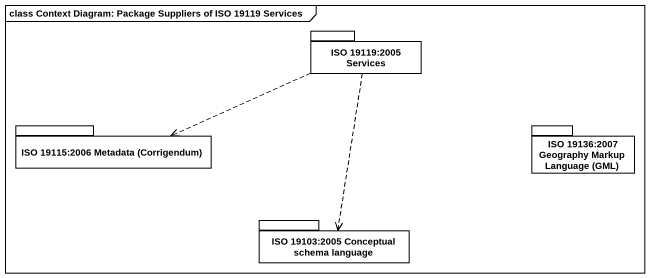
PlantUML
@startuml
mainframe class Context Diagram: Package Suppliers of ISO 19119 Services
package "ISO 19119:2005 Services" as ISO_19119_2005_Services {
}
package "ISO 19115:2006 Metadata (Corrigendum)" as ISO_19115_2006_Metadata {
}
package "ISO 19136:2007 Geography Markup Language (GML)" as ISO_19136_2007_Geography {
}
package "ISO 19103:2005 Conceptual schema language" as ISO_19103_2005_Conceptual {
}
ISO_19119_2005_Services .left.> ISO_19115_2006_Metadata
ISO_19119_2005_Services ..> ISO_19103_2005_Conceptual
@enduml
